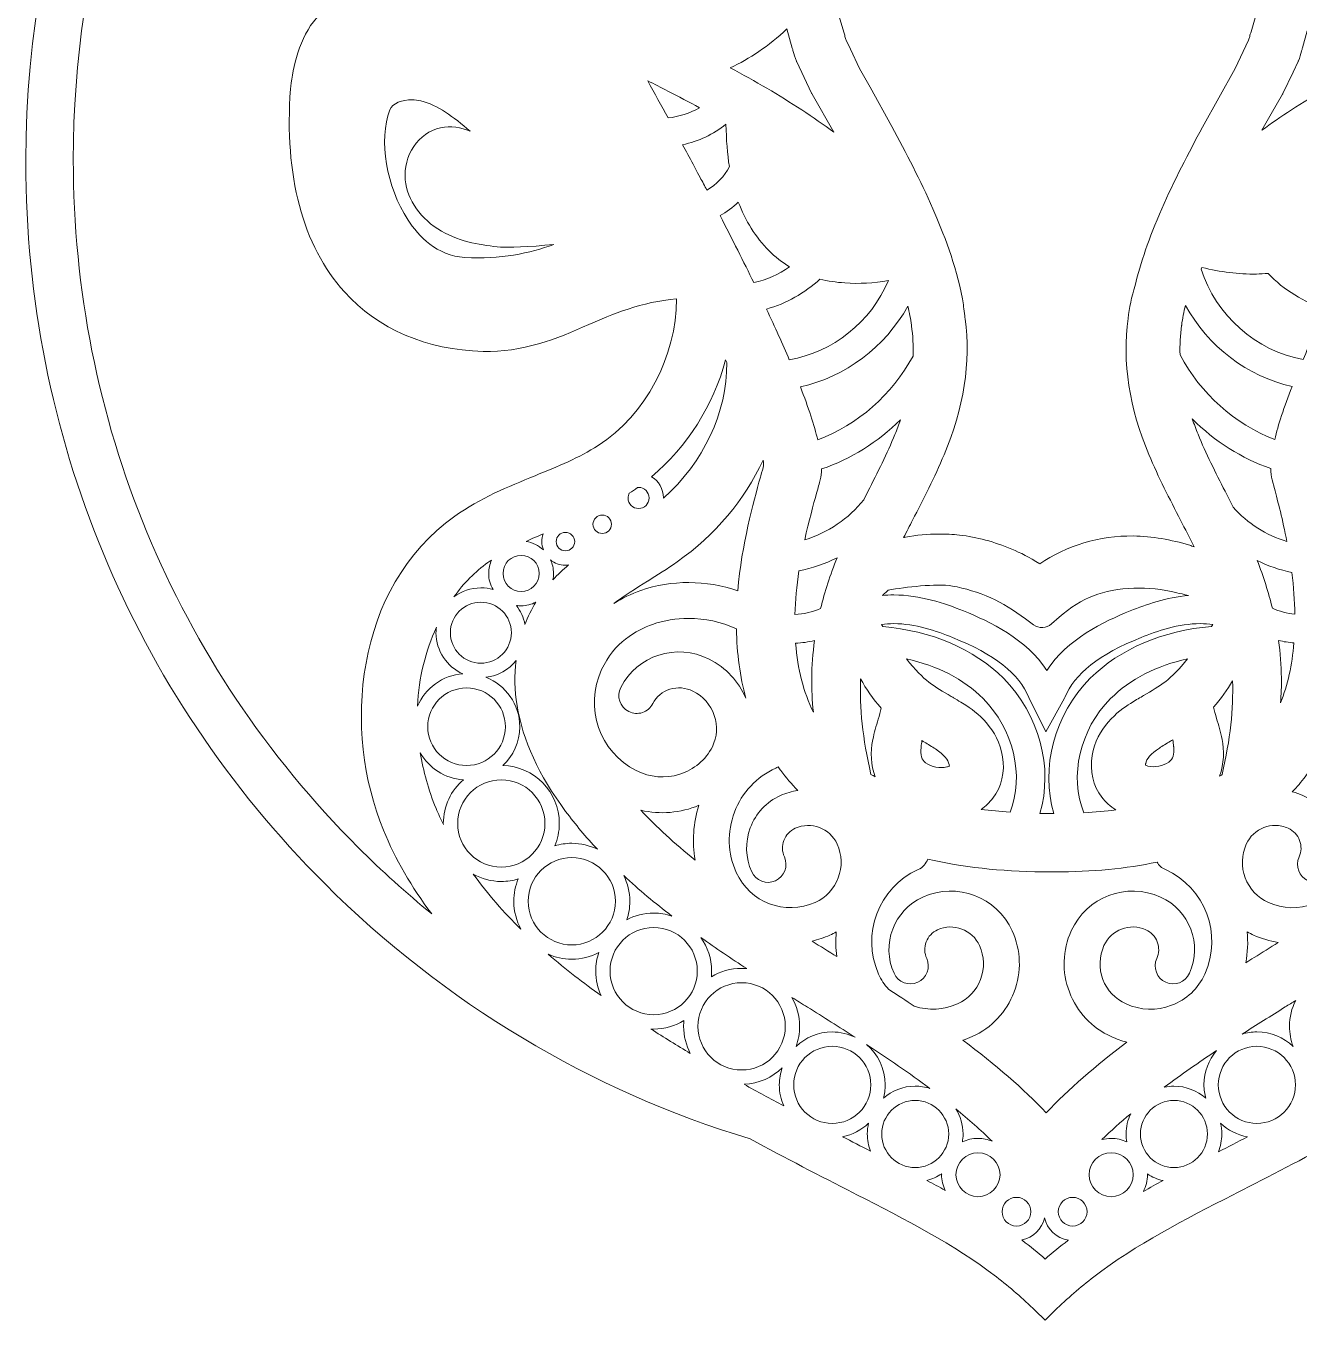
# Model space of a CAD drawing. Header units: millimetres. Extents: x -62 to 1216, y -386 to -56.
# Drawn here: x 600 to 777.4, y -386.4 to -206 of the extents above; entities that cross this region are included whole.
import ezdxf

# ---------------------------------------------------------------- set-up
doc = ezdxf.new("R2010")
doc.units = ezdxf.units.MM
doc.header["$MEASUREMENT"] = 0
doc.layers.add('Layer 2', color=7, linetype='Continuous')

msp = doc.modelspace()

# ---------------------------------------------------------------- linework, layer by layer
at = {"layer": 'Layer 2', "lineweight": 0}
for points, knots in [([(884.25, -224.68), (884.25, -189.84), (871.59, -156.51), (848.52, -130.55), (848.09, -129.2), (847.58, -127.64), (847.1, -126.18), (843.89, -116.44), (839.88, -104.25), (839.89, -93.31), (839.93, -88.35), (840.81, -83.65), (842.99, -79.57), (846.3, -73.37), (852.49, -68.78), (861.4, -66.29), (861.4, -66.29), (874.24, -62.86), (874.24, -62.86), (874.24, -62.86), (873.12, -62.82), (873.12, -62.82), (873.12, -62.82), (860.91, -62.23), (860.91, -62.23), (852.93, -61.96), (832.89, -63.07), (823.53, -76.27), (819.91, -81.37), (817.65, -87.94), (817, -96.58), (816.83, -98.74), (816.75, -101), (816.74, -103.66), (794.42, -89.84), (768.64, -82.55), (742.12, -82.55), (715.63, -82.55), (689.85, -89.84), (667.54, -103.65), (667.49, -98.22), (667.07, -93.82), (666.22, -89.86), (664.12, -80.09), (658.81, -72.88), (650.44, -68.06), (643.17, -63.89), (633.79, -61.69), (623.34, -62.05), (623.34, -62.05), (611.13, -62.82), (611.13, -62.82), (611.13, -62.82), (610.01, -62.86), (610.01, -62.86), (610.01, -62.86), (622.93, -66.31), (622.93, -66.31), (631.84, -68.8), (637.95, -73.37), (641.26, -79.57), (643.43, -83.65), (644.31, -88.35), (644.36, -93.31), (644.36, -104.25), (640.35, -116.44), (637.15, -126.18), (636.67, -127.65), (636.16, -129.21), (635.73, -130.56), (612.66, -156.52), (599.99, -189.84), (599.99, -224.68), (599.99, -224.75), (600, -224.83), (600, -224.91), (600, -224.95), (599.99, -224.99), (599.99, -225.03), (599.99, -262.99), (614.78, -298.68), (641.62, -325.53), (658.21, -342.12), (678.72, -354.42), (700.91, -361.11), (705.79, -363.75), (710.68, -366.28), (715.25, -368.61), (715.25, -368.61), (715.78, -368.88), (715.78, -368.88), (722.42, -372.28), (729.28, -375.79), (735.2, -380.33), (737.09, -381.78), (738.91, -383.36), (740.61, -385.02), (740.61, -385.02), (741.99, -386.35), (741.99, -386.35), (741.99, -386.35), (743.36, -385.02), (743.36, -385.02), (745.06, -383.36), (746.88, -381.78), (748.77, -380.33), (754.69, -375.79), (761.55, -372.28), (768.19, -368.89), (768.19, -368.89), (768.72, -368.61), (768.72, -368.61), (773.17, -366.33), (777.95, -363.87), (782.74, -361.28), (805.18, -354.63), (825.89, -342.27), (842.62, -325.53), (869.47, -298.68), (884.25, -262.99), (884.25, -225.03), (884.25, -224.99), (884.25, -224.95), (884.25, -224.91), (884.25, -224.83), (884.25, -224.75), (884.25, -224.68)], [0, 0, 0, 0, 1, 1, 1, 2, 2, 2, 3, 3, 3, 4, 4, 4, 5, 5, 5, 6, 6, 6, 7, 7, 7, 8, 8, 8, 9, 9, 9, 10, 10, 10, 11, 11, 11, 12, 12, 12, 13, 13, 13, 14, 14, 14, 15, 15, 15, 16, 16, 16, 17, 17, 17, 18, 18, 18, 19, 19, 19, 20, 20, 20, 21, 21, 21, 22, 22, 22, 23, 23, 23, 24, 24, 24, 25, 25, 25, 26, 26, 26, 27, 27, 27, 28, 28, 28, 29, 29, 29, 30, 30, 30, 31, 31, 31, 32, 32, 32, 33, 33, 33, 34, 34, 34, 35, 35, 35, 36, 36, 36, 37, 37, 37, 38, 38, 38, 39, 39, 39, 40, 40, 40, 41, 41, 41, 42, 42, 42, 42]), ([(646.3, -320.5), (620.7, -294.9), (606.6, -260.86), (606.6, -224.66), (606.6, -196.98), (614.77, -170.59), (630.27, -148.09), (629.41, -162.46), (632.86, -175.04), (640.54, -185.53), (646.55, -193.73), (654.47, -199.6), (662.13, -203.76), (659.31, -202.53), (656.88, -201.63), (655.27, -201.34), (648.35, -200.12), (643.09, -201.53), (640.06, -205.42), (637.87, -208.22), (637.01, -212.78), (636.86, -214.8), (635.97, -226.87), (638.56, -236.64), (644.36, -243.06), (649.09, -248.28), (655.77, -251.15), (663.7, -251.37), (669.11, -251.51), (673.96, -249.65), (678.4, -247.63), (681.45, -246.25), (685.94, -244.42), (690.63, -244.05), (690.65, -252.08), (686.35, -260.19), (679.72, -264.48), (677.1, -266.18), (674.1, -267.4), (670.93, -268.69), (667.17, -270.23), (663.28, -271.81), (659.74, -274.33), (645.69, -284.34), (644.14, -304.34), (649.81, -318.08), (651.48, -322.13), (653.7, -325.99), (656.54, -329.75), (652.98, -326.84), (649.55, -323.75), (646.3, -320.5)], [0, 0, 0, 0, 1, 1, 1, 2, 2, 2, 3, 3, 3, 4, 4, 4, 5, 5, 5, 6, 6, 6, 7, 7, 7, 8, 8, 8, 9, 9, 9, 10, 10, 10, 11, 11, 11, 12, 12, 12, 13, 13, 13, 14, 14, 14, 15, 15, 15, 16, 16, 16, 17, 17, 17, 17]), ([(712.64, -198.75), (712.64, -198.75), (712.65, -198.61), (712.65, -198.61), (712.66, -198.54), (712.66, -198.46), (712.66, -198.38), (713.07, -197.73), (713.46, -197.08), (713.83, -196.42), (716.85, -191.05), (718.35, -185.57), (718.16, -180.54), (718.78, -179.45), (719.38, -178.47), (719.99, -177.56), (721.68, -174.95), (723.47, -172.57), (725.31, -170.47), (725.31, -170.47), (759.29, -170.47), (759.29, -170.47), (761.13, -172.57), (762.92, -174.96), (764.63, -177.58), (765.14, -178.35), (765.65, -179.16), (766.14, -180), (765.82, -185.17), (767.31, -190.85), (770.45, -196.43), (770.92, -197.26), (771.42, -198.09), (771.96, -198.91), (771.96, -198.92), (771.96, -198.94), (771.96, -198.95), (771.96, -198.95), (771.96, -198.95), (771.96, -198.95), (771.99, -199.68), (772, -200.53), (771.85, -201.34), (771.85, -201.37), (771.84, -201.4), (771.84, -201.44), (771.84, -201.44), (771.46, -204.22), (771.46, -204.22), (771.46, -204.22), (770.68, -206.83), (770.68, -206.83), (770.61, -207.04), (770.55, -207.25), (770.49, -207.48), (770.44, -207.63), (770.38, -207.86), (770.34, -207.98), (770.34, -207.98), (768.46, -211.94), (768.46, -211.94), (768.46, -211.94), (763.92, -220.11), (763.92, -220.11), (761.98, -223.76), (759.96, -227.54), (758.25, -231.49), (756.43, -235.68), (755.29, -238.98), (754.53, -242.19), (754.04, -243.75), (753.7, -245.3), (753.54, -246.78), (752.72, -252.79), (753.73, -259.35), (756.45, -265.74), (757.78, -268.93), (759.35, -271.96), (760.87, -274.9), (761.49, -276.11), (762.13, -277.35), (762.75, -278.6), (762.54, -278.52), (762.34, -278.45), (762.14, -278.38), (759.54, -277.59), (756.9, -277.15), (754.26, -277.09), (749.63, -277.03), (744.93, -278.43), (741.24, -280.96), (739.81, -280.07), (738.55, -279.41), (737.34, -278.93), (734.91, -277.89), (732.46, -277.23), (730.07, -276.97), (729.11, -276.87), (728.15, -276.82), (727.21, -276.82), (725.64, -276.82), (724.07, -276.96), (722.53, -277.26), (722.45, -277.27), (722.36, -277.29), (722.28, -277.31), (722.7, -276.49), (723.12, -275.68), (723.53, -274.88), (725.04, -271.95), (726.6, -268.93), (727.92, -265.76), (730.65, -259.35), (731.66, -252.8), (730.85, -246.85), (730.84, -246.72), (730.82, -246.59), (730.8, -246.46), (730.8, -246.46), (730.79, -246.39), (730.79, -246.39), (730.7, -245.5), (730.59, -244.76), (730.47, -244.04), (729.56, -239.24), (727.79, -234.81), (726.35, -231.5), (724.63, -227.52), (722.61, -223.73), (720.64, -220.04), (720.64, -220.04), (717.62, -214.57), (717.62, -214.57), (717.62, -214.57), (716.15, -211.96), (716.15, -211.96), (716.15, -211.96), (714.88, -209.26), (714.88, -209.26), (714.88, -209.26), (714.27, -208), (714.27, -208), (714.22, -207.87), (714.17, -207.68), (714.11, -207.47), (714.05, -207.26), (713.99, -207.04), (713.94, -206.9), (713.94, -206.9), (713.14, -204.22), (713.14, -204.22), (713.14, -204.22), (712.76, -201.38), (712.76, -201.38), (712.75, -201.34), (712.75, -201.31), (712.74, -201.28), (712.61, -200.57), (712.6, -199.81), (712.64, -198.87), (712.64, -198.83), (712.64, -198.78), (712.64, -198.75)], [0, 0, 0, 0, 1, 1, 1, 2, 2, 2, 3, 3, 3, 4, 4, 4, 5, 5, 5, 6, 6, 6, 7, 7, 7, 8, 8, 8, 9, 9, 9, 10, 10, 10, 11, 11, 11, 12, 12, 12, 13, 13, 13, 14, 14, 14, 15, 15, 15, 16, 16, 16, 17, 17, 17, 18, 18, 18, 19, 19, 19, 20, 20, 20, 21, 21, 21, 22, 22, 22, 23, 23, 23, 24, 24, 24, 25, 25, 25, 26, 26, 26, 27, 27, 27, 28, 28, 28, 29, 29, 29, 30, 30, 30, 31, 31, 31, 32, 32, 32, 33, 33, 33, 34, 34, 34, 35, 35, 35, 36, 36, 36, 37, 37, 37, 38, 38, 38, 39, 39, 39, 40, 40, 40, 41, 41, 41, 42, 42, 42, 43, 43, 43, 44, 44, 44, 45, 45, 45, 46, 46, 46, 47, 47, 47, 48, 48, 48, 49, 49, 49, 50, 50, 50, 51, 51, 51, 52, 52, 52, 53, 53, 53, 54, 54, 54, 54]), ([(708.08, -217.71), (704.95, -215.67), (701.61, -213.7), (698.13, -211.85), (700.79, -210.63), (703.49, -208.78), (706.01, -206.44), (706.01, -206.44), (706.77, -209.12), (706.77, -209.12), (706.81, -209.25), (706.85, -209.38), (706.89, -209.56), (707, -209.93), (707.12, -210.4), (707.35, -210.94), (707.36, -210.98), (707.38, -211.01), (707.39, -211.04), (707.39, -211.04), (709.46, -215.38), (709.46, -215.38), (709.48, -215.42), (709.51, -215.46), (709.53, -215.51), (709.53, -215.51), (712.56, -220.83), (712.56, -220.83), (711.15, -219.78), (709.66, -218.74), (708.08, -217.71)], [0, 0, 0, 0, 1, 1, 1, 2, 2, 2, 3, 3, 3, 4, 4, 4, 5, 5, 5, 6, 6, 6, 7, 7, 7, 8, 8, 8, 9, 9, 9, 10, 10, 10, 10]), ([(775.05, -215.54), (775.08, -215.5), (775.1, -215.46), (775.12, -215.42), (775.12, -215.42), (776.54, -212.47), (776.54, -212.47), (776.54, -212.47), (777.24, -210.98), (777.24, -210.98), (777.25, -210.94), (777.27, -210.91), (777.28, -210.88), (777.47, -210.41), (777.59, -209.97), (777.71, -209.55), (777.71, -209.55), (777.73, -209.49), (777.73, -209.49), (777.76, -209.36), (777.8, -209.23), (777.85, -209.05), (777.85, -209.05), (778.52, -206.7), (778.52, -206.7), (780.99, -208.98), (783.58, -210.74), (786.16, -211.89), (782.71, -213.74), (779.4, -215.69), (776.3, -217.71), (774.86, -218.65), (773.49, -219.6), (772.19, -220.55), (772.19, -220.55), (773.49, -218.26), (773.49, -218.26), (773.49, -218.26), (775.05, -215.54), (775.05, -215.54)], [0, 0, 0, 0, 1, 1, 1, 2, 2, 2, 3, 3, 3, 4, 4, 4, 5, 5, 5, 6, 6, 6, 7, 7, 7, 8, 8, 8, 9, 9, 9, 10, 10, 10, 11, 11, 11, 12, 12, 12, 13, 13, 13, 13]), ([(689.44, -215.09), (690.96, -215.86), (692.4, -216.63), (693.82, -217.41), (692.49, -218.19), (690.98, -218.68), (689.46, -218.82), (688.54, -217.13), (687.59, -215.4), (686.62, -213.66), (687.56, -214.13), (688.5, -214.6), (689.44, -215.09)], [0, 0, 0, 0, 1, 1, 1, 2, 2, 2, 3, 3, 3, 4, 4, 4, 4]), ([(652.85, -227.47), (653.13, -230.29), (655.02, -232.96), (657.89, -234.61), (660.61, -236.17), (663.7, -236.61), (666.1, -236.82), (667.03, -236.91), (670.12, -236.83), (673.55, -236.46), (670.24, -237.69), (666.06, -238.57), (661.14, -238.28), (657.25, -238.04), (654.69, -235.31), (653.23, -233.06), (653.23, -233.06), (653.23, -233.06), (653.23, -233.06), (650.19, -228.4), (649.12, -221.94), (650.68, -217.72), (651.03, -216.78), (652.5, -216.3), (653.78, -216.3), (654.22, -216.3), (654.64, -216.35), (655.04, -216.45), (657.37, -217.05), (659.54, -218.68), (661.88, -220.66), (660.6, -220.18), (659.2, -219.91), (657.75, -220.21), (654.71, -220.84), (652.51, -224.1), (652.85, -227.47)], [0, 0, 0, 0, 1, 1, 1, 2, 2, 2, 3, 3, 3, 4, 4, 4, 5, 5, 5, 6, 6, 6, 7, 7, 7, 8, 8, 8, 9, 9, 9, 10, 10, 10, 11, 11, 11, 12, 12, 12, 12]), ([(697.53, -219.71), (697.57, -221.89), (697.72, -223.83), (698, -225.61), (697.33, -226.98), (696.22, -228.13), (694.86, -228.89), (694.56, -228.32), (694.25, -227.73), (693.93, -227.12), (693.47, -226.32), (692.96, -225.31), (692.96, -225.3), (692.96, -225.3), (692.95, -225.28), (692.95, -225.28), (692.46, -224.36), (691.97, -223.46), (691.49, -222.57), (693.7, -222.1), (695.78, -221.12), (697.53, -219.71)], [0, 0, 0, 0, 1, 1, 1, 2, 2, 2, 3, 3, 3, 4, 4, 4, 5, 5, 5, 6, 6, 6, 7, 7, 7, 7]), ([(701.41, -241.78), (700, -238.9), (698.42, -235.76), (696.71, -232.44), (697.63, -231.93), (698.49, -231.3), (699.25, -230.56), (700.22, -233.15), (701.67, -235.46), (703.5, -237.33), (704.37, -238.19), (705.35, -238.95), (706.38, -239.59), (704.88, -240.63), (703.17, -241.39), (701.41, -241.78)], [0, 0, 0, 0, 1, 1, 1, 2, 2, 2, 3, 3, 3, 4, 4, 4, 5, 5, 5, 5]), ([(773.05, -240.5), (775.24, -242.82), (778.06, -244.53), (781.13, -245.42), (779.93, -247.97), (778.86, -250.34), (777.94, -252.49), (771.46, -251.37), (765.73, -246.29), (763.72, -239.89), (763.76, -239.81), (763.8, -239.74), (763.84, -239.67), (766.45, -240.32), (768.94, -240.62), (771.42, -240.59), (771.97, -240.58), (772.52, -240.55), (773.05, -240.5)], [0, 0, 0, 0, 1, 1, 1, 2, 2, 2, 3, 3, 3, 4, 4, 4, 5, 5, 5, 6, 6, 6, 6]), ([(714.08, -241.82), (716.08, -241.97), (718.11, -241.86), (720.16, -241.5), (717.73, -247.25), (712.4, -251.55), (706.35, -252.52), (705.43, -250.37), (704.37, -248.01), (703.17, -245.46), (705.92, -244.7), (708.51, -243.25), (710.61, -241.3), (711.73, -241.57), (712.9, -241.75), (714.08, -241.82)], [0, 0, 0, 0, 1, 1, 1, 2, 2, 2, 3, 3, 3, 4, 4, 4, 5, 5, 5, 5]), ([(710.31, -263.7), (709.83, -261.68), (709.03, -259.24), (707.89, -256.3), (714.12, -254.99), (719.71, -250.77), (722.86, -245.06), (723.1, -245.96), (723.27, -246.85), (723.36, -247.73), (723.36, -247.73), (723.37, -247.8), (723.37, -247.8), (723.57, -249.17), (723.64, -250.59), (723.59, -252.02), (720.68, -257.4), (715.89, -261.6), (710.31, -263.7)], [0, 0, 0, 0, 1, 1, 1, 2, 2, 2, 3, 3, 3, 4, 4, 4, 5, 5, 5, 6, 6, 6, 6]), ([(773.98, -263.64), (768.42, -261.5), (763.66, -257.26), (760.79, -251.86), (760.75, -250.46), (760.83, -249.08), (761.01, -247.76), (761.02, -247.73), (761.02, -247.7), (761.02, -247.68), (761.12, -246.79), (761.29, -245.88), (761.55, -244.95), (764.66, -250.66), (770.21, -254.9), (776.4, -256.26), (775.26, -259.18), (774.47, -261.62), (773.98, -263.64)], [0, 0, 0, 0, 1, 1, 1, 2, 2, 2, 3, 3, 3, 4, 4, 4, 5, 5, 5, 6, 6, 6, 6]), ([(697.48, -252.53), (697.54, -252.66), (697.6, -252.79), (697.66, -252.93), (697.67, -259.95), (694.42, -266.79), (688.82, -271.83), (688.82, -271.82), (688.82, -271.81), (688.82, -271.79), (688.82, -270.54), (688.15, -269.44), (687.15, -268.83), (692.14, -264.63), (695.77, -258.93), (697.48, -252.53)], [0, 0, 0, 0, 1, 1, 1, 2, 2, 2, 3, 3, 3, 4, 4, 4, 5, 5, 5, 5]), ([(708.5, -277.64), (709.07, -275.01), (709.71, -272.71), (710.16, -271.1), (710.36, -270.38), (710.53, -269.76), (710.66, -269.25), (710.78, -268.81), (710.84, -268.32), (710.85, -267.75), (714.91, -266.38), (718.7, -264.01), (721.84, -260.91), (721.61, -261.58), (721.35, -262.25), (721.07, -262.93), (719.99, -265.59), (718.63, -268.28), (717.31, -270.88), (717.31, -270.88), (716.73, -272.04), (716.73, -272.04), (714.65, -274.67), (711.71, -276.65), (708.5, -277.64)], [0, 0, 0, 0, 1, 1, 1, 2, 2, 2, 3, 3, 3, 4, 4, 4, 5, 5, 5, 6, 6, 6, 7, 7, 7, 8, 8, 8, 8]), ([(767.06, -270.86), (765.74, -268.27), (764.39, -265.59), (763.3, -262.9), (763.01, -262.19), (762.74, -261.49), (762.5, -260.78), (765.62, -263.9), (769.38, -266.28), (773.43, -267.69), (773.44, -268.28), (773.5, -268.8), (773.62, -269.27), (773.62, -269.27), (773.93, -270.46), (773.93, -270.46), (774.41, -272.24), (775.09, -274.82), (775.68, -277.87), (772.81, -276.98), (770.19, -275.32), (768.18, -273.09), (767.8, -272.34), (767.43, -271.6), (767.06, -270.86)], [0, 0, 0, 0, 1, 1, 1, 2, 2, 2, 3, 3, 3, 4, 4, 4, 5, 5, 5, 6, 6, 6, 7, 7, 7, 8, 8, 8, 8]), ([(686.58, -283.39), (686.58, -283.39), (686.62, -283.37), (686.62, -283.37), (687.91, -282.56), (689.37, -281.65), (690.75, -280.68), (696.03, -276.96), (700.12, -272.1), (702.7, -266.51), (702.78, -266.99), (702.77, -267.21), (702.77, -267.28), (702.67, -267.67), (702.54, -268.15), (702.39, -268.69), (702.39, -268.69), (702.32, -268.91), (702.32, -268.91), (701.34, -272.45), (699.73, -278.22), (699.17, -284.73), (694.78, -283.21), (689.93, -283.19), (685.66, -284.68), (684.32, -285.15), (683.07, -285.76), (681.92, -286.49), (683.37, -285.4), (684.99, -284.39), (686.58, -283.39)], [0, 0, 0, 0, 1, 1, 1, 2, 2, 2, 3, 3, 3, 4, 4, 4, 5, 5, 5, 6, 6, 6, 7, 7, 7, 8, 8, 8, 9, 9, 9, 10, 10, 10, 10]), ([(683.89, -271.79), (683.89, -271.55), (683.95, -271.33), (684.05, -271.13), (684.45, -270.88), (684.83, -270.61), (685.22, -270.34), (685.26, -270.33), (685.31, -270.32), (685.35, -270.32), (686.16, -270.32), (686.82, -270.98), (686.82, -271.79), (686.82, -272.6), (686.16, -273.26), (685.35, -273.26), (684.55, -273.26), (683.89, -272.6), (683.89, -271.79)], [0, 0, 0, 0, 1, 1, 1, 2, 2, 2, 3, 3, 3, 4, 4, 4, 5, 5, 5, 6, 6, 6, 6]), ([(679, -275.46), (679, -274.74), (679.58, -274.17), (680.29, -274.17), (681, -274.17), (681.58, -274.74), (681.58, -275.46), (681.58, -276.17), (681, -276.74), (680.29, -276.74), (679.58, -276.74), (679, -276.17), (679, -275.46)], [0, 0, 0, 0, 1, 1, 1, 2, 2, 2, 3, 3, 3, 4, 4, 4, 4]), ([(672.09, -279.04), (671.44, -278.42), (670.6, -277.99), (669.67, -277.85), (670.44, -277.49), (671.24, -277.15), (672.05, -276.81), (671.94, -277.15), (671.87, -277.5), (671.87, -277.87), (671.87, -278.28), (671.95, -278.67), (672.09, -279.04)], [0, 0, 0, 0, 1, 1, 1, 2, 2, 2, 3, 3, 3, 4, 4, 4, 4]), ([(673.87, -277.87), (673.87, -277.16), (674.45, -276.58), (675.16, -276.58), (675.87, -276.58), (676.45, -277.16), (676.45, -277.87), (676.45, -278.58), (675.87, -279.16), (675.16, -279.16), (674.45, -279.16), (673.87, -278.58), (673.87, -277.87)], [0, 0, 0, 0, 1, 1, 1, 2, 2, 2, 3, 3, 3, 4, 4, 4, 4]), ([(665.08, -284.56), (664.54, -284.4), (663.97, -284.32), (663.38, -284.32), (661.97, -284.32), (660.67, -284.79), (659.62, -285.58), (661.01, -283.65), (662.61, -282.03), (664.34, -280.8), (664.52, -280.67), (664.7, -280.56), (664.87, -280.44), (664.62, -281.01), (664.47, -281.64), (664.47, -282.3), (664.47, -283.12), (664.69, -283.89), (665.08, -284.56)], [0, 0, 0, 0, 1, 1, 1, 2, 2, 2, 3, 3, 3, 4, 4, 4, 5, 5, 5, 6, 6, 6, 6]), ([(671.5, -282.3), (671.5, -283.69), (670.37, -284.82), (668.98, -284.82), (667.6, -284.82), (666.47, -283.69), (666.47, -282.3), (666.47, -280.92), (667.6, -279.79), (668.98, -279.79), (670.37, -279.79), (671.5, -280.92), (671.5, -282.3)], [0, 0, 0, 0, 1, 1, 1, 2, 2, 2, 3, 3, 3, 4, 4, 4, 4]), ([(675.16, -281.16), (675.31, -281.16), (675.45, -281.14), (675.59, -281.13), (674.83, -281.77), (674.09, -282.46), (673.41, -283.2), (673.47, -282.91), (673.5, -282.61), (673.5, -282.3), (673.5, -281.62), (673.34, -280.98), (673.07, -280.41), (673.64, -280.88), (674.37, -281.16), (675.16, -281.16)], [0, 0, 0, 0, 1, 1, 1, 2, 2, 2, 3, 3, 3, 4, 4, 4, 5, 5, 5, 5]), ([(707.14, -288.02), (707.2, -286.11), (707.38, -284.07), (707.7, -281.96), (709.53, -281.6), (711.32, -280.97), (713, -280.12), (712.06, -282.49), (711.29, -284.86), (710.72, -287.19), (709.58, -287.69), (708.37, -287.97), (707.14, -288.02)], [0, 0, 0, 0, 1, 1, 1, 2, 2, 2, 3, 3, 3, 4, 4, 4, 4]), ([(773.65, -287.15), (773.11, -284.96), (772.41, -282.74), (771.54, -280.52), (773.08, -281.27), (774.71, -281.83), (776.36, -282.17), (776.62, -284.19), (776.76, -286.14), (776.78, -287.99), (775.71, -287.88), (774.64, -287.6), (773.65, -287.15)], [0, 0, 0, 0, 1, 1, 1, 2, 2, 2, 3, 3, 3, 4, 4, 4, 4]), ([(761.97, -285.37), (758.89, -285.65), (756.07, -286.64), (753.86, -287.52), (750.12, -289.03), (745.05, -291.47), (742.23, -295.82), (739.42, -291.47), (734.34, -289.03), (730.6, -287.52), (728.03, -286.49), (724.6, -285.31), (720.91, -285.3), (720.91, -285.3), (720.87, -285.3), (720.87, -285.3), (720.35, -285.3), (719.84, -285.32), (719.34, -285.37), (719.34, -285.37), (720.13, -284.62), (720.13, -284.62), (722.59, -284.23), (726.75, -283.68), (729.07, -284.06), (730.83, -284.37), (732.63, -284.93), (734.44, -285.72), (736.08, -286.41), (737.65, -287.5), (739.25, -288.64), (739.25, -288.64), (740.39, -289.46), (740.39, -289.46), (741.15, -290), (742.17, -289.95), (742.87, -289.34), (742.87, -289.34), (743.93, -288.42), (743.93, -288.42), (745.53, -287.02), (747.09, -286.05), (748.72, -285.43), (750.34, -284.8), (752.23, -284.44), (754.34, -284.36), (756.32, -284.3), (758.33, -284.51), (760.33, -285), (760.76, -285.1), (761.34, -285.23), (761.97, -285.37)], [0, 0, 0, 0, 1, 1, 1, 2, 2, 2, 3, 3, 3, 4, 4, 4, 5, 5, 5, 6, 6, 6, 7, 7, 7, 8, 8, 8, 9, 9, 9, 10, 10, 10, 11, 11, 11, 12, 12, 12, 13, 13, 13, 14, 14, 14, 15, 15, 15, 16, 16, 16, 17, 17, 17, 17]), ([(663.38, -286.32), (665.72, -286.32), (667.63, -288.22), (667.63, -290.57), (667.63, -292.91), (665.72, -294.82), (663.38, -294.82), (661.04, -294.82), (659.13, -292.91), (659.13, -290.57), (659.13, -288.22), (661.04, -286.32), (663.38, -286.32)], [0, 0, 0, 0, 1, 1, 1, 2, 2, 2, 3, 3, 3, 4, 4, 4, 4]), ([(671.05, -286.31), (670.45, -287.3), (669.94, -288.34), (669.52, -289.42), (669.33, -288.43), (668.92, -287.53), (668.33, -286.76), (668.54, -286.79), (668.76, -286.82), (668.98, -286.82), (669.73, -286.82), (670.43, -286.63), (671.05, -286.31)], [0, 0, 0, 0, 1, 1, 1, 2, 2, 2, 3, 3, 3, 4, 4, 4, 4]), ([(660.87, -296.29), (658.03, -296.49), (655.62, -298.3), (654.56, -300.81), (654.74, -296.78), (655.69, -293.04), (657.18, -289.81), (657.15, -290.06), (657.13, -290.31), (657.13, -290.57), (657.13, -293.12), (658.67, -295.32), (660.87, -296.29)], [0, 0, 0, 0, 1, 1, 1, 2, 2, 2, 3, 3, 3, 4, 4, 4, 4]), ([(691.09, -310.29), (689.08, -310.92), (686.92, -310.74), (685.01, -309.78), (685.01, -309.78), (685.01, -309.78), (685.01, -309.78), (679.88, -307.19), (677.77, -301.02), (680.2, -295.71), (681.93, -291.95), (685.02, -290.2), (687.31, -289.4), (688.9, -288.85), (690.59, -288.57), (692.3, -288.57), (694.59, -288.57), (696.89, -289.06), (698.98, -290.02), (699.04, -293.47), (699.48, -296.69), (700.29, -299.68), (699.31, -297.4), (697.55, -295.44), (695.18, -294.25), (690.64, -291.96), (685.12, -293.73), (682.87, -298.19), (682.25, -299.42), (682.75, -300.93), (683.98, -301.55), (684.58, -301.85), (685.26, -301.9), (685.89, -301.69), (686.52, -301.48), (687.04, -301.04), (687.34, -300.44), (687.82, -299.48), (688.67, -298.77), (689.72, -298.44), (690.78, -298.11), (691.92, -298.21), (692.93, -298.72), (694.34, -299.42), (695.39, -300.63), (695.9, -302.1), (696.41, -303.55), (696.31, -305.1), (695.63, -306.45), (694.7, -308.29), (693.09, -309.65), (691.09, -310.29)], [0, 0, 0, 0, 1, 1, 1, 2, 2, 2, 3, 3, 3, 4, 4, 4, 5, 5, 5, 6, 6, 6, 7, 7, 7, 8, 8, 8, 9, 9, 9, 10, 10, 10, 11, 11, 11, 12, 12, 12, 13, 13, 13, 14, 14, 14, 15, 15, 15, 16, 16, 16, 17, 17, 17, 17]), ([(765.16, -289.7), (758.39, -290.26), (752.41, -292.81), (748.29, -296.92), (743.29, -301.9), (741.31, -309.46), (743.21, -315.77), (743.21, -315.77), (742.49, -315.77), (742.49, -315.77), (742.49, -315.77), (742.18, -315.77), (742.18, -315.77), (742.18, -315.77), (741.77, -315.77), (741.77, -315.77), (741.6, -315.76), (741.43, -315.76), (741.26, -315.76), (743.16, -309.45), (741.17, -301.89), (736.18, -296.92), (732.07, -292.83), (726.11, -290.28), (719.37, -289.71), (719.3, -289.61), (719.24, -289.51), (719.18, -289.41), (719.73, -289.34), (720.3, -289.3), (720.9, -289.3), (723.91, -289.3), (726.87, -290.34), (729.11, -291.24), (734.94, -293.57), (738.4, -296.3), (739.7, -299.58), (739.7, -299.58), (742.09, -304.37), (742.09, -304.37), (742.09, -304.37), (744.71, -299.71), (744.71, -299.71), (744.71, -299.71), (744.76, -299.58), (744.76, -299.58), (746.06, -296.3), (749.53, -293.57), (755.35, -291.24), (757.6, -290.34), (760.56, -289.3), (763.6, -289.3), (764.2, -289.3), (764.78, -289.34), (765.35, -289.42), (765.29, -289.51), (765.23, -289.6), (765.16, -289.7)], [0, 0, 0, 0, 1, 1, 1, 2, 2, 2, 3, 3, 3, 4, 4, 4, 5, 5, 5, 6, 6, 6, 7, 7, 7, 8, 8, 8, 9, 9, 9, 10, 10, 10, 11, 11, 11, 12, 12, 12, 13, 13, 13, 14, 14, 14, 15, 15, 15, 16, 16, 16, 17, 17, 17, 18, 18, 18, 19, 19, 19, 19]), ([(709.7, -301.65), (708.33, -298.86), (707.51, -295.64), (707.23, -292.02), (708.12, -291.99), (709, -291.87), (709.86, -291.67), (709.62, -293.42), (709.49, -295.16), (709.47, -296.87), (709.46, -298.44), (709.54, -300.03), (709.7, -301.65)], [0, 0, 0, 0, 1, 1, 1, 2, 2, 2, 3, 3, 3, 4, 4, 4, 4]), ([(774.52, -291.65), (775.22, -291.82), (775.94, -291.93), (776.66, -291.99), (776.4, -295.07), (775.78, -297.86), (774.8, -300.35), (774.88, -299.18), (774.92, -298.01), (774.91, -296.85), (774.89, -295.15), (774.76, -293.41), (774.52, -291.65)], [0, 0, 0, 0, 1, 1, 1, 2, 2, 2, 3, 3, 3, 4, 4, 4, 4]), ([(666.43, -309.08), (667.88, -307.73), (668.8, -305.8), (668.8, -303.67), (668.8, -300.53), (666.84, -297.86), (664.08, -296.78), (665.78, -296.58), (667.28, -295.7), (668.29, -294.42), (668.04, -296.47), (668.08, -298.6), (668.43, -300.73), (669.21, -305.57), (671.43, -310.39), (675.19, -315.46), (676.56, -317.31), (678.04, -319.06), (679.61, -320.74), (678.53, -320.21), (677.32, -319.91), (676.05, -319.91), (675.23, -319.91), (674.43, -320.04), (673.69, -320.27), (674.09, -319.31), (674.31, -318.26), (674.31, -317.15), (674.31, -312.76), (670.79, -309.18), (666.43, -309.08)], [0, 0, 0, 0, 1, 1, 1, 2, 2, 2, 3, 3, 3, 4, 4, 4, 5, 5, 5, 6, 6, 6, 7, 7, 7, 8, 8, 8, 9, 9, 9, 10, 10, 10, 10]), ([(736.07, -307.85), (735.48, -303.99), (732.47, -301.61), (730.72, -300.53), (730.4, -300.33), (730.07, -300.13), (729.75, -299.94), (729.75, -299.94), (729.75, -299.94), (729.75, -299.94), (729.75, -299.94), (729.31, -299.68), (729.31, -299.68), (729.18, -299.61), (729.05, -299.53), (728.92, -299.46), (728.92, -299.46), (728.89, -299.44), (728.89, -299.44), (727.78, -298.79), (726.73, -298.17), (725.8, -297.46), (724.94, -296.8), (723.87, -295.7), (722.67, -294.23), (726.97, -295.15), (730.63, -297.04), (733.35, -299.75), (737.61, -304), (739.13, -310.54), (737.1, -315.57), (735.72, -315.48), (734.37, -315.35), (733.08, -315.18), (733.72, -314.74), (734.26, -314.22), (734.71, -313.62), (735.92, -312.04), (736.41, -309.94), (736.07, -307.85)], [0, 0, 0, 0, 1, 1, 1, 2, 2, 2, 3, 3, 3, 4, 4, 4, 5, 5, 5, 6, 6, 6, 7, 7, 7, 8, 8, 8, 9, 9, 9, 10, 10, 10, 11, 11, 11, 12, 12, 12, 13, 13, 13, 13]), ([(758.8, -297.35), (757.87, -298.06), (756.82, -298.68), (755.7, -299.33), (755.7, -299.33), (755.55, -299.42), (755.55, -299.42), (755.04, -299.72), (754.46, -300.06), (753.9, -300.41), (752.15, -301.48), (749.13, -303.86), (748.54, -307.7), (748.2, -309.81), (748.69, -311.92), (749.88, -313.48), (750.41, -314.18), (751.06, -314.77), (751.83, -315.25), (750.41, -315.44), (748.93, -315.57), (747.4, -315.66), (745.32, -310.61), (746.82, -304.03), (751.11, -299.75), (753.85, -297.03), (757.53, -295.14), (761.85, -294.21), (760.69, -295.63), (759.65, -296.7), (758.8, -297.35)], [0, 0, 0, 0, 1, 1, 1, 2, 2, 2, 3, 3, 3, 4, 4, 4, 5, 5, 5, 6, 6, 6, 7, 7, 7, 8, 8, 8, 9, 9, 9, 10, 10, 10, 10]), ([(716.29, -297.01), (716.29, -297), (716.29, -297), (716.29, -296.99), (717.04, -298.42), (718.01, -299.79), (719.17, -301.06), (719.05, -301.57), (718.89, -302.09), (718.73, -302.63), (718.46, -303.55), (718.17, -304.51), (717.99, -305.47), (717.59, -307.2), (717.73, -309.02), (718.32, -310.66), (718.12, -310.54), (717.92, -310.43), (717.73, -310.31), (716.57, -305.26), (716.11, -301.03), (716.29, -297.01)], [0, 0, 0, 0, 1, 1, 1, 2, 2, 2, 3, 3, 3, 4, 4, 4, 5, 5, 5, 6, 6, 6, 7, 7, 7, 7]), ([(766.64, -305.44), (766.44, -304.39), (766.15, -303.43), (765.88, -302.5), (765.72, -301.96), (765.56, -301.44), (765.44, -300.94), (766.49, -299.78), (767.39, -298.55), (768.1, -297.26), (768.25, -301.2), (767.79, -305.37), (766.64, -310.34), (766.53, -310.42), (766.41, -310.49), (766.29, -310.57), (766.92, -308.8), (766.98, -306.93), (766.64, -305.44)], [0, 0, 0, 0, 1, 1, 1, 2, 2, 2, 3, 3, 3, 4, 4, 4, 5, 5, 5, 6, 6, 6, 6]), ([(661.39, -298.26), (664.37, -298.26), (666.8, -300.69), (666.8, -303.67), (666.8, -306.65), (664.37, -309.07), (661.39, -309.07), (658.41, -309.07), (655.98, -306.65), (655.98, -303.67), (655.98, -300.69), (658.41, -298.26), (661.39, -298.26)], [0, 0, 0, 0, 1, 1, 1, 2, 2, 2, 3, 3, 3, 4, 4, 4, 4]), ([(728.65, -309.17), (728.6, -309.2), (728.52, -309.23), (728.4, -309.25), (728.36, -309.26), (728.33, -309.26), (728.29, -309.27), (727.33, -309.5), (726.2, -309.28), (725.34, -308.69), (725.34, -308.69), (725.33, -308.68), (725.33, -308.68), (724.82, -308.35), (724.58, -307.53), (724.71, -306.59), (724.71, -306.55), (724.72, -306.51), (724.72, -306.47), (724.74, -306.19), (724.78, -305.9), (724.83, -305.6), (724.95, -305.67), (725.07, -305.75), (725.2, -305.82), (725.67, -306.11), (726.22, -306.44), (726.72, -306.77), (727.87, -307.53), (728.53, -308.28), (728.61, -308.95), (728.62, -308.98), (728.62, -309.01), (728.63, -309.04), (728.63, -309.04), (728.65, -309.17), (728.65, -309.17)], [0, 0, 0, 0, 1, 1, 1, 2, 2, 2, 3, 3, 3, 4, 4, 4, 5, 5, 5, 6, 6, 6, 7, 7, 7, 8, 8, 8, 9, 9, 9, 10, 10, 10, 11, 11, 11, 12, 12, 12, 12]), ([(759.24, -308.59), (758.41, -309.16), (757.26, -309.38), (756.31, -309.15), (756.31, -309.15), (756.31, -309.15), (756.31, -309.15), (756.16, -309.11), (756.04, -309.07), (755.97, -309.04), (755.97, -309), (755.98, -308.95), (755.99, -308.9), (755.99, -308.87), (756, -308.84), (756, -308.81), (756.08, -308.15), (756.74, -307.4), (757.91, -306.64), (758.37, -306.33), (758.89, -306.02), (759.46, -305.67), (759.57, -305.61), (759.67, -305.54), (759.78, -305.48), (759.83, -305.79), (759.87, -306.11), (759.9, -306.42), (759.9, -306.46), (759.9, -306.5), (759.91, -306.54), (760.04, -307.45), (759.79, -308.23), (759.24, -308.59)], [0, 0, 0, 0, 1, 1, 1, 2, 2, 2, 3, 3, 3, 4, 4, 4, 5, 5, 5, 6, 6, 6, 7, 7, 7, 8, 8, 8, 9, 9, 9, 10, 10, 10, 11, 11, 11, 11]), ([(657.14, -315.05), (656.06, -312.43), (655.35, -309.83), (654.94, -307.29), (656.14, -309.42), (658.37, -310.9), (660.95, -311.05), (659.24, -312.53), (658.15, -314.72), (658.15, -317.15), (658.15, -317.2), (658.16, -317.25), (658.16, -317.3), (657.8, -316.56), (657.46, -315.81), (657.14, -315.05)], [0, 0, 0, 0, 1, 1, 1, 2, 2, 2, 3, 3, 3, 4, 4, 4, 5, 5, 5, 5]), ([(709.95, -328.15), (705.78, -330.03), (700.85, -328.17), (698.97, -323.99), (698.97, -323.99), (698.97, -323.99), (698.97, -323.99), (697.76, -321.32), (697.67, -318.33), (698.71, -315.58), (699.74, -312.83), (701.79, -310.65), (704.47, -309.44), (704.58, -309.39), (704.69, -309.33), (704.79, -309.27), (704.92, -309.44), (705.05, -309.62), (705.18, -309.79), (705.89, -310.75), (706.68, -311.67), (707.54, -312.54), (706.71, -312.67), (705.9, -312.91), (705.13, -313.26), (703.17, -314.14), (701.68, -315.73), (700.92, -317.74), (700.16, -319.74), (700.23, -321.93), (701.11, -323.88), (701.68, -325.14), (703.16, -325.7), (704.42, -325.13), (705.67, -324.57), (706.23, -323.08), (705.67, -321.82), (705.33, -321.09), (705.31, -320.26), (705.6, -319.51), (705.88, -318.75), (706.45, -318.15), (707.18, -317.82), (709.4, -316.82), (712.02, -317.81), (713.02, -320.02), (713.7, -321.52), (713.75, -323.19), (713.17, -324.72), (712.59, -326.26), (711.44, -327.47), (709.95, -328.15)], [0, 0, 0, 0, 1, 1, 1, 2, 2, 2, 3, 3, 3, 4, 4, 4, 5, 5, 5, 6, 6, 6, 7, 7, 7, 8, 8, 8, 9, 9, 9, 10, 10, 10, 11, 11, 11, 12, 12, 12, 13, 13, 13, 14, 14, 14, 15, 15, 15, 16, 16, 16, 17, 17, 17, 17]), ([(773.09, -328.15), (771.6, -327.47), (770.45, -326.26), (769.87, -324.72), (769.29, -323.19), (769.35, -321.52), (770.02, -320.02), (770.5, -318.95), (771.38, -318.13), (772.48, -317.71), (772.99, -317.52), (773.52, -317.43), (774.05, -317.43), (774.67, -317.43), (775.28, -317.56), (775.86, -317.82), (776.6, -318.15), (777.16, -318.75), (777.45, -319.51), (777.73, -320.26), (777.71, -321.09), (777.37, -321.82), (776.81, -323.08), (777.37, -324.57), (778.63, -325.13), (779.88, -325.7), (781.37, -325.14), (781.93, -323.88), (782.81, -321.93), (782.88, -319.74), (782.12, -317.74), (781.36, -315.73), (779.87, -314.14), (777.91, -313.26), (777.43, -313.04), (776.94, -312.87), (776.43, -312.73), (777.08, -312.06), (777.68, -311.35), (778.24, -310.63), (778.49, -310.31), (778.73, -309.98), (778.98, -309.63), (781.46, -310.87), (783.35, -312.97), (784.34, -315.58), (785.38, -318.33), (785.28, -321.32), (784.07, -323.99), (783.16, -326.01), (781.52, -327.56), (779.44, -328.34), (777.37, -329.13), (775.11, -329.06), (773.09, -328.15)], [0, 0, 0, 0, 1, 1, 1, 2, 2, 2, 3, 3, 3, 4, 4, 4, 5, 5, 5, 6, 6, 6, 7, 7, 7, 8, 8, 8, 9, 9, 9, 10, 10, 10, 11, 11, 11, 12, 12, 12, 13, 13, 13, 14, 14, 14, 15, 15, 15, 16, 16, 16, 17, 17, 17, 18, 18, 18, 18]), ([(660.15, -317.15), (660.15, -313.8), (662.88, -311.07), (666.23, -311.07), (669.58, -311.07), (672.31, -313.8), (672.31, -317.15), (672.31, -320.5), (669.58, -323.23), (666.23, -323.23), (662.88, -323.23), (660.15, -320.5), (660.15, -317.15)], [0, 0, 0, 0, 1, 1, 1, 2, 2, 2, 3, 3, 3, 4, 4, 4, 4]), ([(693.23, -322.25), (690.35, -319.92), (687.85, -317.62), (685.67, -315.31), (688.32, -315.93), (691.22, -315.69), (693.75, -314.62), (692.96, -317.1), (692.79, -319.71), (693.23, -322.25)], [0, 0, 0, 0, 1, 1, 1, 2, 2, 2, 3, 3, 3, 3]), ([(676.05, -334.07), (672.7, -334.07), (669.97, -331.34), (669.97, -327.99), (669.97, -324.64), (672.7, -321.91), (676.05, -321.91), (679.4, -321.91), (682.13, -324.64), (682.13, -327.99), (682.13, -331.34), (679.4, -334.07), (676.05, -334.07)], [0, 0, 0, 0, 1, 1, 1, 2, 2, 2, 3, 3, 3, 4, 4, 4, 4]), ([(758.79, -339.28), (760.05, -339.84), (761.53, -339.28), (762.1, -338.02), (763.92, -333.99), (762.12, -329.22), (758.08, -327.4), (753.35, -325.27), (747.77, -327.38), (745.63, -332.11), (744.41, -334.82), (744.31, -337.85), (745.37, -340.63), (746.42, -343.42), (748.49, -345.63), (751.21, -346.85), (751.92, -347.17), (752.65, -347.43), (753.39, -347.62), (748.97, -350.93), (745.27, -354.18), (742.14, -357.47), (738.93, -354.09), (735.11, -350.76), (730.54, -347.36), (730.98, -347.21), (731.41, -347.04), (731.84, -346.85), (734.55, -345.63), (736.62, -343.42), (737.68, -340.63), (738.73, -337.85), (738.63, -334.82), (737.41, -332.11), (735.28, -327.38), (729.69, -325.27), (724.96, -327.4), (720.92, -329.22), (719.12, -333.99), (720.94, -338.03), (721.51, -339.28), (722.99, -339.84), (724.25, -339.28), (725.5, -338.71), (726.07, -337.23), (725.5, -335.97), (725.17, -335.23), (725.14, -334.41), (725.43, -333.65), (725.71, -332.89), (726.28, -332.29), (727.01, -331.96), (729.23, -330.96), (731.85, -331.95), (732.85, -334.17), (733.53, -335.66), (733.58, -337.33), (733, -338.87), (732.42, -340.4), (731.28, -341.62), (729.78, -342.29), (727.88, -343.15), (725.74, -343.26), (723.77, -342.61), (722.63, -341.85), (721.43, -341.06), (720.19, -340.26), (719.61, -339.62), (719.14, -338.91), (718.8, -338.14), (716.3, -332.61), (718.77, -326.08), (724.3, -323.58), (724.96, -323.29), (725.43, -322.74), (725.65, -322.1), (730.37, -323.22), (735.74, -323.83), (741.64, -323.9), (741.64, -323.9), (742.18, -323.91), (742.18, -323.91), (742.18, -323.91), (742.52, -323.9), (742.52, -323.9), (742.79, -323.9), (743.05, -323.9), (743.32, -323.9), (748.52, -323.9), (753.32, -323.44), (757.59, -322.53), (757.85, -322.99), (758.24, -323.36), (758.74, -323.58), (764.27, -326.08), (766.74, -332.61), (764.24, -338.14), (763.33, -340.16), (761.69, -341.7), (759.61, -342.49), (757.54, -343.27), (755.28, -343.2), (753.26, -342.29), (751.77, -341.62), (750.62, -340.4), (750.04, -338.87), (749.46, -337.33), (749.51, -335.66), (750.19, -334.17), (751.19, -331.95), (753.81, -330.96), (756.03, -331.96), (756.76, -332.29), (757.33, -332.89), (757.61, -333.65), (757.9, -334.41), (757.88, -335.23), (757.54, -335.97), (756.98, -337.23), (757.54, -338.71), (758.79, -339.28)], [0, 0, 0, 0, 1, 1, 1, 2, 2, 2, 3, 3, 3, 4, 4, 4, 5, 5, 5, 6, 6, 6, 7, 7, 7, 8, 8, 8, 9, 9, 9, 10, 10, 10, 11, 11, 11, 12, 12, 12, 13, 13, 13, 14, 14, 14, 15, 15, 15, 16, 16, 16, 17, 17, 17, 18, 18, 18, 19, 19, 19, 20, 20, 20, 21, 21, 21, 22, 22, 22, 23, 23, 23, 24, 24, 24, 25, 25, 25, 26, 26, 26, 27, 27, 27, 28, 28, 28, 29, 29, 29, 30, 30, 30, 31, 31, 31, 32, 32, 32, 33, 33, 33, 34, 34, 34, 35, 35, 35, 36, 36, 36, 37, 37, 37, 38, 38, 38, 39, 39, 39, 40, 40, 40, 40]), ([(662.33, -324.22), (663.49, -324.86), (664.82, -325.23), (666.23, -325.23), (667.05, -325.23), (667.85, -325.11), (668.59, -324.88), (668.19, -325.84), (667.97, -326.89), (667.97, -327.99), (667.97, -329.4), (668.33, -330.73), (668.97, -331.89), (666.6, -329.55), (664.34, -327), (662.33, -324.22)], [0, 0, 0, 0, 1, 1, 1, 2, 2, 2, 3, 3, 3, 4, 4, 4, 5, 5, 5, 5]), ([(683.29, -324.42), (685.41, -326.39), (687.66, -328.26), (689.98, -330.05), (689.18, -329.79), (688.34, -329.64), (687.46, -329.64), (686.1, -329.64), (684.82, -329.98), (683.7, -330.57), (683.98, -329.76), (684.13, -328.89), (684.13, -327.99), (684.13, -326.71), (683.82, -325.49), (683.29, -324.42)], [0, 0, 0, 0, 1, 1, 1, 2, 2, 2, 3, 3, 3, 4, 4, 4, 5, 5, 5, 5]), ([(687.46, -343.8), (684.1, -343.8), (681.38, -341.08), (681.38, -337.72), (681.38, -334.37), (684.1, -331.64), (687.46, -331.64), (690.81, -331.64), (693.53, -334.37), (693.53, -337.72), (693.53, -341.08), (690.81, -343.8), (687.46, -343.8)], [0, 0, 0, 0, 1, 1, 1, 2, 2, 2, 3, 3, 3, 4, 4, 4, 4]), ([(694.04, -333.05), (696.13, -334.54), (698.26, -335.97), (700.42, -337.37), (700.18, -337.35), (699.95, -337.34), (699.71, -337.34), (698.17, -337.34), (696.72, -337.78), (695.49, -338.53), (695.52, -338.27), (695.53, -338), (695.53, -337.72), (695.53, -335.98), (694.98, -334.37), (694.04, -333.05)], [0, 0, 0, 0, 1, 1, 1, 2, 2, 2, 3, 3, 3, 4, 4, 4, 5, 5, 5, 5]), ([(712.97, -335.7), (711.84, -334.99), (710.68, -334.27), (709.53, -333.54), (710.37, -333.35), (711.2, -333.07), (712, -332.71), (712.31, -332.57), (712.6, -332.42), (712.89, -332.26), (712.79, -333.41), (712.82, -334.56), (712.97, -335.7)], [0, 0, 0, 0, 1, 1, 1, 2, 2, 2, 3, 3, 3, 4, 4, 4, 4]), ([(770.15, -332.26), (770.44, -332.42), (770.74, -332.57), (771.04, -332.71), (772.14, -333.2), (773.29, -333.54), (774.46, -333.73), (773.33, -334.44), (772.2, -335.14), (771.1, -335.83), (770.71, -336.08), (770.33, -336.32), (769.94, -336.56), (770.21, -335.14), (770.28, -333.7), (770.15, -332.26)], [0, 0, 0, 0, 1, 1, 1, 2, 2, 2, 3, 3, 3, 4, 4, 4, 5, 5, 5, 5]), ([(672.75, -335.36), (673.76, -335.82), (674.87, -336.07), (676.05, -336.07), (677.4, -336.07), (678.68, -335.73), (679.8, -335.14), (679.53, -335.95), (679.38, -336.82), (679.38, -337.72), (679.38, -338.94), (679.65, -340.1), (680.13, -341.13), (677.73, -339.42), (675.22, -337.5), (672.75, -335.36)], [0, 0, 0, 0, 1, 1, 1, 2, 2, 2, 3, 3, 3, 4, 4, 4, 5, 5, 5, 5]), ([(699.71, -351.5), (696.36, -351.5), (693.63, -348.77), (693.63, -345.42), (693.63, -342.07), (696.36, -339.34), (699.71, -339.34), (703.06, -339.34), (705.79, -342.07), (705.79, -345.42), (705.79, -348.77), (703.06, -351.5), (699.71, -351.5)], [0, 0, 0, 0, 1, 1, 1, 2, 2, 2, 3, 3, 3, 4, 4, 4, 4]), ([(708.88, -342.74), (711.09, -344.13), (713.32, -345.52), (715.53, -346.94), (714.56, -346.47), (713.48, -346.2), (712.33, -346.2), (710.38, -346.2), (708.61, -346.97), (707.29, -348.21), (707.61, -347.34), (707.79, -346.4), (707.79, -345.42), (707.79, -343.95), (707.39, -342.57), (706.7, -341.38), (707.43, -341.83), (708.15, -342.29), (708.88, -342.74)], [0, 0, 0, 0, 1, 1, 1, 2, 2, 2, 3, 3, 3, 4, 4, 4, 5, 5, 5, 6, 6, 6, 6]), ([(776.04, -345.42), (776.04, -346.4), (776.22, -347.34), (776.54, -348.21), (775.22, -346.97), (773.45, -346.2), (771.49, -346.2), (770.78, -346.2), (770.09, -346.31), (769.43, -346.5), (771.43, -345.22), (773.44, -343.97), (775.43, -342.72), (775.92, -342.41), (776.41, -342.11), (776.9, -341.8), (776.35, -342.89), (776.04, -344.12), (776.04, -345.42)], [0, 0, 0, 0, 1, 1, 1, 2, 2, 2, 3, 3, 3, 4, 4, 4, 5, 5, 5, 6, 6, 6, 6]), ([(687.08, -345.79), (687.2, -345.8), (687.33, -345.8), (687.46, -345.8), (689, -345.8), (690.44, -345.37), (691.67, -344.61), (691.64, -344.88), (691.63, -345.15), (691.63, -345.42), (691.63, -346.78), (691.97, -348.05), (692.56, -349.18), (690.72, -348.08), (688.89, -346.95), (687.08, -345.79)], [0, 0, 0, 0, 1, 1, 1, 2, 2, 2, 3, 3, 3, 4, 4, 4, 5, 5, 5, 5]), ([(717.09, -347.94), (720.11, -349.91), (723.08, -351.94), (725.92, -354.07), (725.28, -353.86), (724.6, -353.75), (723.89, -353.75), (722.19, -353.75), (720.64, -354.4), (719.46, -355.45), (719.61, -354.85), (719.71, -354.22), (719.71, -353.57), (719.71, -351.32), (718.69, -349.3), (717.09, -347.94)], [0, 0, 0, 0, 1, 1, 1, 2, 2, 2, 3, 3, 3, 4, 4, 4, 5, 5, 5, 5]), ([(712.33, -358.95), (709.37, -358.95), (706.96, -356.54), (706.96, -353.57), (706.96, -350.61), (709.37, -348.2), (712.33, -348.2), (715.3, -348.2), (717.71, -350.61), (717.71, -353.57), (717.71, -356.54), (715.3, -358.95), (712.33, -358.95)], [0, 0, 0, 0, 1, 1, 1, 2, 2, 2, 3, 3, 3, 4, 4, 4, 4]), ([(764.12, -353.57), (764.12, -354.22), (764.22, -354.85), (764.37, -355.45), (763.19, -354.4), (761.64, -353.75), (759.94, -353.75), (759.48, -353.75), (759.03, -353.8), (758.6, -353.89), (760.96, -352.13), (763.4, -350.44), (765.88, -348.8), (764.79, -350.09), (764.12, -351.75), (764.12, -353.57)], [0, 0, 0, 0, 1, 1, 1, 2, 2, 2, 3, 3, 3, 4, 4, 4, 5, 5, 5, 5]), ([(771.49, -358.95), (768.53, -358.95), (766.12, -356.54), (766.12, -353.57), (766.12, -350.61), (768.53, -348.2), (771.49, -348.2), (774.46, -348.2), (776.87, -350.61), (776.87, -353.57), (776.87, -356.54), (774.46, -358.95), (771.49, -358.95)], [0, 0, 0, 0, 1, 1, 1, 2, 2, 2, 3, 3, 3, 4, 4, 4, 4]), ([(700.05, -353.49), (702.12, -353.4), (703.99, -352.54), (705.37, -351.18), (705.11, -351.93), (704.96, -352.73), (704.96, -353.57), (704.96, -354.61), (705.18, -355.6), (705.57, -356.5), (703.72, -355.51), (701.88, -354.51), (700.05, -353.49)], [0, 0, 0, 0, 1, 1, 1, 2, 2, 2, 3, 3, 3, 4, 4, 4, 4]), ([(723.89, -365.09), (721.31, -365.09), (719.22, -363), (719.22, -360.42), (719.22, -357.85), (721.31, -355.75), (723.89, -355.75), (726.46, -355.75), (728.56, -357.85), (728.56, -360.42), (728.56, -363), (726.46, -365.09), (723.89, -365.09)], [0, 0, 0, 0, 1, 1, 1, 2, 2, 2, 3, 3, 3, 4, 4, 4, 4]), ([(734.61, -361.43), (734, -361.17), (733.34, -361.03), (732.64, -361.03), (731.86, -361.03), (731.12, -361.21), (730.46, -361.53), (730.52, -361.17), (730.56, -360.8), (730.56, -360.42), (730.56, -359.13), (730.19, -357.93), (729.55, -356.91), (731.32, -358.36), (733.01, -359.86), (734.61, -361.43)], [0, 0, 0, 0, 1, 1, 1, 2, 2, 2, 3, 3, 3, 4, 4, 4, 5, 5, 5, 5]), ([(759.94, -365.09), (757.37, -365.09), (755.27, -363), (755.27, -360.42), (755.27, -357.85), (757.37, -355.75), (759.94, -355.75), (762.52, -355.75), (764.61, -357.85), (764.61, -360.42), (764.61, -363), (762.52, -365.09), (759.94, -365.09)], [0, 0, 0, 0, 1, 1, 1, 2, 2, 2, 3, 3, 3, 4, 4, 4, 4]), ([(753.37, -361.53), (752.71, -361.21), (751.97, -361.03), (751.19, -361.03), (750.74, -361.03), (750.31, -361.09), (749.9, -361.2), (751.18, -359.96), (752.52, -358.76), (753.91, -357.59), (753.5, -358.45), (753.27, -359.41), (753.27, -360.42), (753.27, -360.8), (753.31, -361.17), (753.37, -361.53)], [0, 0, 0, 0, 1, 1, 1, 2, 2, 2, 3, 3, 3, 4, 4, 4, 5, 5, 5, 5]), ([(713.77, -360.8), (715.16, -360.53), (716.4, -359.86), (717.39, -358.92), (717.28, -359.41), (717.22, -359.91), (717.22, -360.42), (717.22, -361.26), (717.38, -362.06), (717.66, -362.8), (716.36, -362.13), (715.06, -361.47), (713.77, -360.8)], [0, 0, 0, 0, 1, 1, 1, 2, 2, 2, 3, 3, 3, 4, 4, 4, 4]), ([(766.13, -362.91), (766.44, -362.14), (766.61, -361.3), (766.61, -360.42), (766.61, -359.91), (766.55, -359.41), (766.44, -358.92), (767.46, -359.89), (768.75, -360.56), (770.19, -360.82), (768.84, -361.52), (767.49, -362.21), (766.13, -362.91)], [0, 0, 0, 0, 1, 1, 1, 2, 2, 2, 3, 3, 3, 4, 4, 4, 4]), ([(732.64, -369.16), (730.95, -369.16), (729.57, -367.78), (729.57, -366.09), (729.57, -364.4), (730.95, -363.03), (732.64, -363.03), (734.33, -363.03), (735.71, -364.4), (735.71, -366.09), (735.71, -367.78), (734.33, -369.16), (732.64, -369.16)], [0, 0, 0, 0, 1, 1, 1, 2, 2, 2, 3, 3, 3, 4, 4, 4, 4]), ([(751.19, -369.16), (749.5, -369.16), (748.12, -367.78), (748.12, -366.09), (748.12, -364.4), (749.5, -363.03), (751.19, -363.03), (752.88, -363.03), (754.26, -364.4), (754.26, -366.09), (754.26, -367.78), (752.88, -369.16), (751.19, -369.16)], [0, 0, 0, 0, 1, 1, 1, 2, 2, 2, 3, 3, 3, 4, 4, 4, 4]), ([(725.52, -366.89), (726.27, -366.7), (726.96, -366.39), (727.58, -365.98), (727.58, -366.02), (727.57, -366.05), (727.57, -366.09), (727.57, -366.88), (727.76, -367.63), (728.08, -368.29), (727.23, -367.81), (726.38, -367.35), (725.52, -366.89)], [0, 0, 0, 0, 1, 1, 1, 2, 2, 2, 3, 3, 3, 4, 4, 4, 4]), ([(755.68, -368.42), (756.05, -367.73), (756.26, -366.93), (756.26, -366.09), (756.26, -366.05), (756.25, -366.02), (756.25, -365.98), (756.9, -366.41), (757.63, -366.73), (758.42, -366.92), (757.5, -367.41), (756.59, -367.91), (755.68, -368.42)], [0, 0, 0, 0, 1, 1, 1, 2, 2, 2, 3, 3, 3, 4, 4, 4, 4]), ([(736, -371.25), (736, -370.14), (736.89, -369.25), (738, -369.25), (739.1, -369.25), (740, -370.14), (740, -371.25), (740, -372.35), (739.1, -373.25), (738, -373.25), (736.89, -373.25), (736, -372.35), (736, -371.25)], [0, 0, 0, 0, 1, 1, 1, 2, 2, 2, 3, 3, 3, 4, 4, 4, 4]), ([(745.83, -373.25), (744.72, -373.25), (743.83, -372.35), (743.83, -371.25), (743.83, -370.14), (744.72, -369.25), (745.83, -369.25), (746.93, -369.25), (747.83, -370.14), (747.83, -371.25), (747.83, -372.35), (746.93, -373.25), (745.83, -373.25)], [0, 0, 0, 0, 1, 1, 1, 2, 2, 2, 3, 3, 3, 4, 4, 4, 4]), ([(745.17, -375.26), (744.09, -376.08), (743.03, -376.95), (742, -377.84), (740.97, -376.95), (739.91, -376.08), (738.83, -375.25), (738.8, -375.23), (738.77, -375.21), (738.74, -375.18), (740.32, -374.89), (741.58, -373.66), (741.91, -372.08), (742.26, -373.7), (743.58, -374.96), (745.23, -375.2), (745.21, -375.22), (745.19, -375.24), (745.17, -375.26)], [0, 0, 0, 0, 1, 1, 1, 2, 2, 2, 3, 3, 3, 4, 4, 4, 5, 5, 5, 6, 6, 6, 6])]:
    msp.add_open_spline(points, degree=3, knots=knots, dxfattribs=at)

doc.saveas('drawing.dxf')
